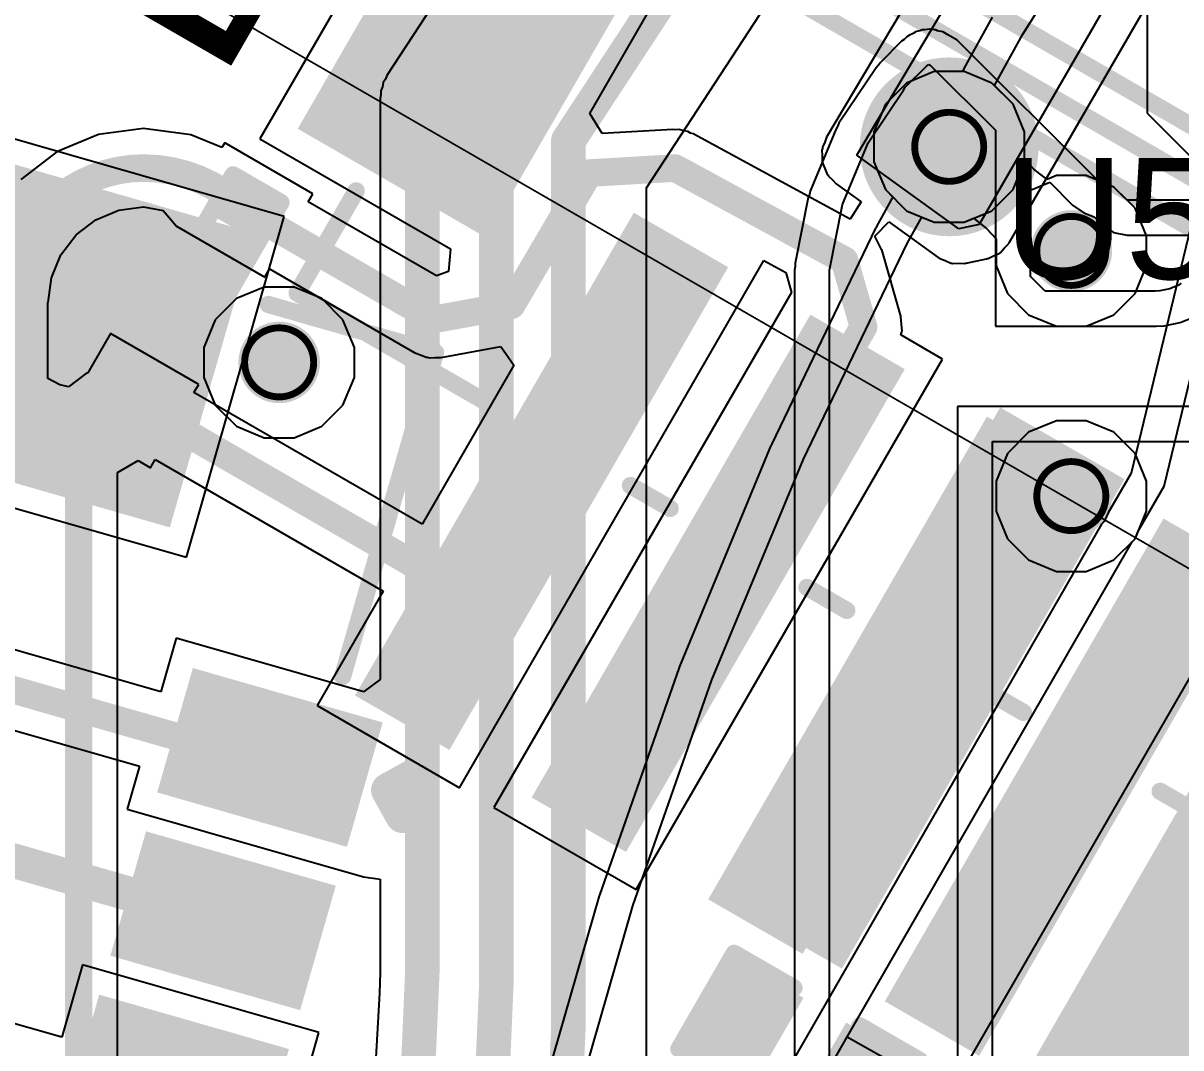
# Model space of a CAD drawing. Header units: inches. Extents: x -30 to 282, y -86 to 78.
# Drawn here: x -24.27 to -15.75, y -36.77 to -29.23 of the extents above; entities that cross this region are included whole.
import ezdxf

# ---------------------------------------------------------------- set-up
doc = ezdxf.new("R2010")
doc.units = ezdxf.units.IN
for name, color, linetype in [('Board Outline', 216, 'Continuous'), ('Bottom Layer', 5, 'Continuous'), ('Bottom Overlay', 54, 'Continuous'), ('Bottom Paste', 16, 'Continuous'), ('Bottom Solder', 6, 'Continuous'), ('Dimensions', 6, 'Continuous'), ('Drill Drawing', 1, 'Continuous'), ('GND 01', 76, 'Continuous'), ('GND 02', 16, 'Continuous'), ('PWR', 156, 'Continuous'), ('SIG 01', 90, 'Continuous'), ('Top Layer', 1, 'Continuous'), ('Top Overlay', 2, 'Continuous'), ('Top Paste', 8, 'Continuous'), ('Top Solder', 216, 'Continuous'), ('Via Holes', 16, 'Continuous')]:
    doc.layers.add(name, color=color, linetype=linetype)
doc.styles.add('Arial', font='', dxfattribs={"height": 0.2})
doc.styles.add('Arial_Bold', font='', dxfattribs={"height": 0.2})
doc.styles.get('Arial').set_extended_font_data('Arial')
doc.styles.get('Arial_Bold').set_extended_font_data('Arial', bold=True)

# ---------------------------------------------------------------- blocks, each defined once
blk = doc.blocks.new('DSN0603_2_B_4')
at = {"layer": 'Bottom Layer'}
for points in [[(-0.3, 0.12), (-0.1, 0.12), (-0.1, -0.12), (-0.3, -0.12)], [(0.1, 0.12), (0.3, 0.12), (0.3, -0.12), (0.1, -0.12)]]:
    blk.add_hatch(color=5, dxfattribs=at).paths.add_polyline_path(points)
at = {"layer": 'Bottom Paste'}
for points in [[(-0.3, 0.12), (-0.1, 0.12), (-0.1, -0.12), (-0.3, -0.12)], [(0.1, 0.12), (0.3, 0.12), (0.3, -0.12), (0.1, -0.12)]]:
    blk.add_hatch(color=16, dxfattribs=at).paths.add_polyline_path(points)
at = {"layer": 'Bottom Solder'}
for points in [[(-0.355, 0.175), (-0.045, 0.175), (-0.045, -0.175), (-0.355, -0.175)], [(0.045, 0.175), (0.355, 0.175), (0.355, -0.175), (0.045, -0.175)]]:
    blk.add_hatch(color=6, dxfattribs=at).paths.add_polyline_path(points)
at = {"layer": 'Bottom Overlay', "const_width": 0.127}
for points in [[(-0.381, -0.2032), (-0.381, 0.2032)], [(0.381, 0.2032), (-0.381, 0.2032)], [(0.381, -0.2032), (0.381, 0.2032)], [(0.381, -0.2032), (-0.381, -0.2032)]]:
    blk.add_lwpolyline(points, dxfattribs=at)
at = {"layer": 'Bottom Overlay', "const_width": 0.0635}
for points in [[(-0.4128, 0.2032, 1), (-0.3493, 0.2032, 1)], [(-0.4128, 0.2032, 1), (-0.3493, 0.2032, 1)], [(0.3493, 0.2032, 1), (0.4128, 0.2032, 1)], [(0.3493, 0.2032, 1), (0.4128, 0.2032, 1)], [(-0.4128, -0.2032, 1), (-0.3493, -0.2032, 1)], [(-0.4128, -0.2032, 1), (-0.3493, -0.2032, 1)], [(0.3493, -0.2032, 1), (0.4128, -0.2032, 1)], [(0.3493, -0.2032, 1), (0.4128, -0.2032, 1)]]:
    blk.add_lwpolyline(points, format="xyb", close=True, dxfattribs=at)
blk = doc.blocks.new('DSN0603_2_B_5')
at = {"layer": 'Bottom Layer'}
for points in [[(-0.3, 0.12), (-0.1, 0.12), (-0.1, -0.12), (-0.3, -0.12)], [(0.1, 0.12), (0.3, 0.12), (0.3, -0.12), (0.1, -0.12)]]:
    blk.add_hatch(color=5, dxfattribs=at).paths.add_polyline_path(points)
at = {"layer": 'Bottom Paste'}
for points in [[(-0.3, 0.12), (-0.1, 0.12), (-0.1, -0.12), (-0.3, -0.12)], [(0.1, 0.12), (0.3, 0.12), (0.3, -0.12), (0.1, -0.12)]]:
    blk.add_hatch(color=16, dxfattribs=at).paths.add_polyline_path(points)
at = {"layer": 'Bottom Solder'}
for points in [[(-0.355, 0.175), (-0.045, 0.175), (-0.045, -0.175), (-0.355, -0.175)], [(0.045, 0.175), (0.355, 0.175), (0.355, -0.175), (0.045, -0.175)]]:
    blk.add_hatch(color=6, dxfattribs=at).paths.add_polyline_path(points)
at = {"layer": 'Bottom Overlay', "const_width": 0.127}
for points in [[(-0.381, 0.2032), (-0.381, -0.2032)], [(-0.381, 0.2032), (0.381, 0.2032)], [(0.381, 0.2032), (0.381, -0.2032)], [(-0.381, -0.2032), (0.381, -0.2032)]]:
    blk.add_lwpolyline(points, dxfattribs=at)
at = {"layer": 'Bottom Overlay', "const_width": 0.0635}
for points in [[(-0.4128, 0.2032, 1), (-0.3493, 0.2032, 1)], [(-0.4128, 0.2032, 1), (-0.3493, 0.2032, 1)], [(0.3493, 0.2032, 1), (0.4128, 0.2032, 1)], [(0.3493, 0.2032, 1), (0.4128, 0.2032, 1)], [(-0.4127, -0.2032, 1), (-0.3492, -0.2032, 1)], [(-0.4127, -0.2032, 1), (-0.3492, -0.2032, 1)], [(0.3493, -0.2032, 1), (0.4128, -0.2032, 1)], [(0.3493, -0.2032, 1), (0.4128, -0.2032, 1)]]:
    blk.add_lwpolyline(points, format="xyb", close=True, dxfattribs=at)
blk = doc.blocks.new('C___0402_B_15')
at = {"layer": 'Bottom Layer'}
for points in [[(-0.2413, 0.3175), (-0.2413, -0.3175), (-0.6985, -0.3175), (-0.6985, 0.3175)], [(0.6985, 0.3175), (0.6985, -0.3175), (0.2413, -0.3175), (0.2413, 0.3175)]]:
    blk.add_hatch(color=5, dxfattribs=at).paths.add_polyline_path(points)
at = {"layer": 'Bottom Paste'}
for points in [[(-0.2413, 0.3175), (-0.2413, -0.3175), (-0.6985, -0.3175), (-0.6985, 0.3175)], [(0.6985, 0.3175), (0.6985, -0.3175), (0.2413, -0.3175), (0.2413, 0.3175)]]:
    blk.add_hatch(color=16, dxfattribs=at).paths.add_polyline_path(points)
at = {"layer": 'Bottom Solder'}
for points in [[(-0.1813, 0.3775), (-0.1813, -0.3775), (-0.7585, -0.3775), (-0.7585, 0.3775)], [(0.7585, 0.3775), (0.7585, -0.3775), (0.1813, -0.3775), (0.1813, 0.3775)]]:
    blk.add_hatch(color=6, dxfattribs=at).paths.add_polyline_path(points)
at = {"layer": 'Bottom Overlay', "const_width": 0.127}
for points in [[(-0.7874, 0.4064), (-0.2794, 0.4064)], [(-0.7874, -0.4064), (-0.7874, 0.4064)], [(0.2794, 0.4064), (0.7874, 0.4064)], [(0.7874, -0.4064), (0.7874, 0.4064)], [(-0.7874, -0.4064), (-0.2794, -0.4064)], [(0.2794, -0.4064), (0.7874, -0.4064)]]:
    blk.add_lwpolyline(points, dxfattribs=at)
at = {"layer": 'Bottom Overlay', "const_width": 0.0635}
for points in [[(-0.8191, 0.4064, 1), (-0.7556, 0.4064, 1)], [(-0.8191, 0.4064, 1), (-0.7556, 0.4064, 1)], [(-0.3111, 0.4064, 1), (-0.2476, 0.4064, 1)], [(0.2477, 0.4064, 1), (0.3111, 0.4064, 1)], [(0.7556, 0.4064, 1), (0.8191, 0.4064, 1)], [(0.7556, 0.4064, 1), (0.8191, 0.4064, 1)], [(-0.8191, -0.4064, 1), (-0.7556, -0.4064, 1)], [(-0.8191, -0.4064, 1), (-0.7556, -0.4064, 1)], [(-0.3111, -0.4064, 1), (-0.2477, -0.4064, 1)], [(0.2476, -0.4064, 1), (0.3111, -0.4064, 1)], [(0.7556, -0.4064, 1), (0.8191, -0.4064, 1)], [(0.7556, -0.4064, 1), (0.8191, -0.4064, 1)]]:
    blk.add_lwpolyline(points, format="xyb", close=True, dxfattribs=at)
blk = doc.blocks.new('B6B_ZR_SM4_TF_LF__SN__B_34')
at = {"layer": 'Bottom Overlay', "const_width": 0.127}
blk.add_lwpolyline([(-6, -2.725), (6, -2.725)], dxfattribs=at)
blk = doc.blocks.new('B6B_ZR_SM4_TF_LF__SN__B_35')
at = {"layer": 'Bottom Layer'}
for points in [[(-2.5999, 3.2749), (-1.8999, 3.2749), (-1.8999, -0.725), (-2.5999, -0.725)], [(-1.1001, 3.2749), (-0.4001, 3.2749), (-0.4001, -0.725), (-1.1001, -0.725)], [(0.4001, 3.2749), (1.1001, 3.2749), (1.1001, -0.725), (0.4001, -0.725)], [(1.8999, 3.2749), (2.5999, 3.2749), (2.5999, -0.725), (1.8999, -0.725)], [(3.4001, 3.2749), (4.1001, 3.2749), (4.1001, -0.725), (3.4001, -0.725)], [(5.0501, -0.125), (6.5501, -0.125), (6.5501, -2.425), (5.0501, -2.425)]]:
    blk.add_hatch(color=5, dxfattribs=at).paths.add_polyline_path(points)
at = {"layer": 'Bottom Paste'}
for points in [[(-2.5999, 3.2749), (-1.8999, 3.2749), (-1.8999, -0.725), (-2.5999, -0.725)], [(-1.1001, 3.2749), (-0.4001, 3.2749), (-0.4001, -0.725), (-1.1001, -0.725)], [(0.4001, 3.2749), (1.1001, 3.2749), (1.1001, -0.725), (0.4001, -0.725)], [(1.8999, 3.2749), (2.5999, 3.2749), (2.5999, -0.725), (1.8999, -0.725)], [(3.4001, 3.2749), (4.1001, 3.2749), (4.1001, -0.725), (3.4001, -0.725)], [(5.0501, -0.125), (6.5501, -0.125), (6.5501, -2.425), (5.0501, -2.425)]]:
    blk.add_hatch(color=16, dxfattribs=at).paths.add_polyline_path(points)
at = {"layer": 'Bottom Solder'}
for points in [[(-2.6507, 3.3257), (-1.8491, 3.3257), (-1.8491, -0.7758), (-2.6507, -0.7758)], [(-1.1509, 3.3257), (-0.3493, 3.3257), (-0.3493, -0.7758), (-1.1509, -0.7758)], [(0.3493, 3.3257), (1.1509, 3.3257), (1.1509, -0.7758), (0.3493, -0.7758)], [(1.8491, 3.3257), (2.6507, 3.3257), (2.6507, -0.7758), (1.8491, -0.7758)], [(3.3493, 3.3257), (4.1509, 3.3257), (4.1509, -0.7758), (3.3493, -0.7758)], [(4.9993, -0.0742), (6.6009, -0.0742), (6.6009, -2.4758), (4.9993, -2.4758)]]:
    blk.add_hatch(color=6, dxfattribs=at).paths.add_polyline_path(points)
at = {"layer": 'Bottom Overlay', "const_width": 0.127}
for points in [[(-1.3311, 0.9749), (-1.6689, 0.9749)], [(0.1689, 0.9749), (-0.1689, 0.9749)], [(1.6689, 0.9749), (1.3311, 0.9749)], [(3.1689, 0.9749), (2.8311, 0.9749)], [(6, 0.9749), (4.3312, 0.9749)], [(6, 0.9749), (6, 0.1061)], [(6, -2.725), (-6, -2.725)]]:
    blk.add_lwpolyline(points, dxfattribs=at)
at = {"layer": 'Bottom Overlay', "const_width": 0.0635}
for points in [[(-1.3628, 0.9749, 1), (-1.2993, 0.9749, 1)], [(-0.2006, 0.9749, 1), (-0.1371, 0.9749, 1)], [(0.1371, 0.9749, 1), (0.2006, 0.9749, 1)], [(1.2994, 0.9749, 1), (1.3629, 0.9749, 1)], [(1.6371, 0.9749, 1), (1.7006, 0.9749, 1)], [(2.7994, 0.9749, 1), (2.8629, 0.9749, 1)], [(3.1371, 0.9749, 1), (3.2006, 0.9749, 1)], [(4.2994, 0.9749, 1), (4.3629, 0.9749, 1)], [(5.9683, 0.9749, 1), (6.0318, 0.9749, 1)], [(5.9683, 0.9749, 1), (6.0318, 0.9749, 1)], [(5.9683, 0.1061, 1), (6.0318, 0.1061, 1)]]:
    blk.add_lwpolyline(points, format="xyb", close=True, dxfattribs=at)
blk = doc.blocks.new('0533980367_109')
at = {"layer": 'Top Layer'}
for points in [[(-4.85, 2.875), (-2.75, 2.875), (-2.75, -0.125), (-4.85, -0.125)], [(2.75, 2.875), (4.85, 2.875), (4.85, -0.125), (2.75, -0.125)], [(-1.65, -0.725), (-0.85, -0.725), (-0.85, -2.025), (-1.65, -2.025)], [(-0.4, -0.725), (0.4, -0.725), (0.4, -2.025), (-0.4, -2.025)], [(0.85, -0.725), (1.65, -0.725), (1.65, -2.025), (0.85, -2.025)]]:
    blk.add_hatch(color=1, dxfattribs=at).paths.add_polyline_path(points)
at = {"layer": 'Top Paste'}
for points in [[(-4.85, 2.875), (-2.75, 2.875), (-2.75, -0.125), (-4.85, -0.125)], [(2.75, 2.875), (4.85, 2.875), (4.85, -0.125), (2.75, -0.125)], [(-1.65, -0.725), (-0.85, -0.725), (-0.85, -2.025), (-1.65, -2.025)], [(-0.4, -0.725), (0.4, -0.725), (0.4, -2.025), (-0.4, -2.025)], [(0.85, -0.725), (1.65, -0.725), (1.65, -2.025), (0.85, -2.025)]]:
    blk.add_hatch(color=8, dxfattribs=at).paths.add_polyline_path(points)
at = {"layer": 'Top Solder'}
for points in [[(-4.9262, 2.9512), (-2.6738, 2.9512), (-2.6738, -0.2012), (-4.9262, -0.2012)], [(2.6738, 2.9512), (4.9262, 2.9512), (4.9262, -0.2012), (2.6738, -0.2012)], [(-1.7262, -0.6488), (-0.7738, -0.6488), (-0.7738, -2.1012), (-1.7262, -2.1012)], [(-0.4762, -0.6488), (0.4762, -0.6488), (0.4762, -2.1012), (-0.4762, -2.1012)], [(0.7738, -0.6488), (1.7262, -0.6488), (1.7262, -2.1012), (0.7738, -2.1012)]]:
    blk.add_hatch(color=216, dxfattribs=at).paths.add_polyline_path(points)
at = {"layer": 'Top Overlay'}
for points, const_width in [([(-2.43, 2.475), (2.43, 2.475)], 0.127), ([(-4.45, -0.445), (-4.45, -1.725)], 0.127), ([(4.45, -0.445), (4.45, -1.725)], 0.127), ([(-4.45, -1.725), (-1.97, -1.725)], 0.127), ([(1.97, -1.725), (4.45, -1.725)], 0.127), ([(1.2588, -2.2788), (1.1064, -2.4312)], 0.254), ([(1.2588, -2.2788), (1.4112, -2.4312)], 0.254), ([(1.1064, -2.4312), (1.4112, -2.4312)], 0.254)]:
    blk.add_lwpolyline(points, dxfattribs=dict(at, const_width=const_width))
for points, const_width in [([(-2.4617, 2.475, 1), (-2.3982, 2.475, 1)], 0.0635), ([(2.3983, 2.475, 1), (2.4618, 2.475, 1)], 0.0635), ([(-4.4818, -0.445, 1), (-4.4183, -0.445, 1)], 0.0635), ([(4.4182, -0.445, 1), (4.4817, -0.445, 1)], 0.0635), ([(-4.4818, -1.725, 1), (-4.4183, -1.725, 1)], 0.0635), ([(-4.4818, -1.725, 1), (-4.4183, -1.725, 1)], 0.0635), ([(-2.0018, -1.725, 1), (-1.9383, -1.725, 1)], 0.0635), ([(1.9383, -1.725, 1), (2.0018, -1.725, 1)], 0.0635), ([(4.4183, -1.725, 1), (4.4818, -1.725, 1)], 0.0635), ([(4.4183, -1.725, 1), (4.4818, -1.725, 1)], 0.0635), ([(1.1953, -2.2788, 1), (1.3223, -2.2788, 1)], 0.127), ([(1.1953, -2.2788, 1), (1.3223, -2.2788, 1)], 0.127), ([(1.0429, -2.4312, 1), (1.1699, -2.4312, 1)], 0.127), ([(1.0429, -2.4312, 1), (1.1699, -2.4312, 1)], 0.127), ([(1.3477, -2.4312, 1), (1.4747, -2.4312, 1)], 0.127), ([(1.3477, -2.4312, 1), (1.4747, -2.4312, 1)], 0.127)]:
    blk.add_lwpolyline(points, format="xyb", close=True, dxfattribs=dict(at, const_width=const_width))

msp = doc.modelspace()

# ---------------------------------------------------------------- hatches: boundary and pattern name
at = {"layer": 'Bottom Layer'}
h = msp.add_hatch(color=5, dxfattribs=at)
edge = h.paths.add_edge_path()
edge.add_arc((-17.4576, -30.1416), 0.3, 0, 360)
h = msp.add_hatch(color=5, dxfattribs=at)
edge = h.paths.add_edge_path()
edge.add_arc((-16.5593, -30.9073), 0.3, 0, 360)
h = msp.add_hatch(color=5, dxfattribs=at)
edge = h.paths.add_edge_path()
edge.add_arc((-22.3871, -31.7274), 0.3, 0, 360)
for points in [[(-16.1682, -32.5868), (-17.0825, -32.0589), (-19.1613, -35.6596), (-18.2471, -36.1874)], [(-13.5994, -33.8686), (-14.7313, -33.2151), (-16.8973, -36.9667), (-15.7654, -37.6202)]]:
    msp.add_hatch(color=5, dxfattribs=at).paths.add_polyline_path(points)
h = msp.add_hatch(color=5, dxfattribs=at)
edge = h.paths.add_edge_path()
edge.add_arc((-16.5593, -32.7112), 0.3, 0, 360)
at = {"layer": 'GND 01'}
h = msp.add_hatch(color=76, dxfattribs=at)
edge = h.paths.add_edge_path()
edge.add_arc((-17.4576, -30.1416), 0.658, 0, 360)
at = {"layer": 'GND 02'}
h = msp.add_hatch(color=16, dxfattribs=at)
edge = h.paths.add_edge_path()
edge.add_arc((-17.4576, -30.1416), 0.658, 0, 360)
at = {"layer": 'PWR'}
h = msp.add_hatch(color=156, dxfattribs=at)
edge = h.paths.add_edge_path()
edge.add_arc((-17.4576, -30.1416), 0.3, 0, 360)
h = msp.add_hatch(color=156, dxfattribs=at)
edge = h.paths.add_edge_path()
edge.add_arc((-16.5593, -30.9073), 0.3, 0, 360)
h = msp.add_hatch(color=156, dxfattribs=at)
edge = h.paths.add_edge_path()
edge.add_arc((-22.3871, -31.7274), 0.3, 0, 360)
h = msp.add_hatch(color=156, dxfattribs=at)
edge = h.paths.add_edge_path()
edge.add_arc((-16.5593, -32.7112), 0.3, 0, 360)
at = {"layer": 'SIG 01'}
h = msp.add_hatch(color=90, dxfattribs=at)
edge = h.paths.add_edge_path()
edge.add_arc((-17.4576, -30.1416), 0.3, 0, 360)
h = msp.add_hatch(color=90, dxfattribs=at)
edge = h.paths.add_edge_path()
edge.add_arc((-16.5593, -30.9073), 0.3, 0, 360)
h = msp.add_hatch(color=90, dxfattribs=at)
edge = h.paths.add_edge_path()
edge.add_arc((-22.3871, -31.7274), 0.3, 0, 360)
h = msp.add_hatch(color=90, dxfattribs=at)
edge = h.paths.add_edge_path()
edge.add_arc((-16.5593, -32.7112), 0.3, 0, 360)
at = {"layer": 'Top Layer'}
h = msp.add_hatch(color=1, dxfattribs=at)
edge = h.paths.add_edge_path()
edge.add_arc((-17.4576, -30.1416), 0.3, 0, 360)
h = msp.add_hatch(color=1, dxfattribs=at)
edge = h.paths.add_edge_path()
edge.add_arc((-16.5593, -30.9073), 0.3, 0, 360)
h = msp.add_hatch(color=1, dxfattribs=at)
edge = h.paths.add_edge_path()
edge.add_arc((-22.3871, -31.7274), 0.3, 0, 360)
h = msp.add_hatch(color=1, dxfattribs=at)
edge = h.paths.add_edge_path()
edge.add_arc((-16.5593, -32.7112), 0.3, 0, 360)
at = {"layer": 'Via Holes'}
h = msp.add_hatch(color=7, dxfattribs=at)
edge = h.paths.add_edge_path()
edge.add_arc((-17.4576, -30.1416), 0.15, 0, 360)
h = msp.add_hatch(color=7, dxfattribs=at)
edge = h.paths.add_edge_path()
edge.add_arc((-16.5593, -30.9073), 0.15, 0, 360)
h = msp.add_hatch(color=7, dxfattribs=at)
edge = h.paths.add_edge_path()
edge.add_arc((-22.3871, -31.7274), 0.15, 0, 360)
h = msp.add_hatch(color=7, dxfattribs=at)
edge = h.paths.add_edge_path()
edge.add_arc((-16.5593, -32.7112), 0.15, 0, 360)

# ---------------------------------------------------------------- linework, layer by layer
at = {"layer": 'Board Outline', "const_width": 0.254}
msp.add_lwpolyline([(37.4947, -16.4465, -2.502525), (-17.2929, -16.4465)], format="xyb", dxfattribs=at)
at = {"layer": 'Bottom Layer'}
for p, q in [((-13.533, -24.2963), (-17.2375, -30.7126)), ((-17.0133, -30.8421), (-13.3759, -24.542)), ((-21.1242, -27.6513), (-22.5282, -30.0831)), ((-15.8771, -32.6387), (-14.7606, -28.0223)), ((-15.0957, -28.3061), (-16.1201, -32.5418)), ((-20.1017, -29.8964), (-19.3852, -28.6553)), ((-17.7174, -28.9889), (-18.3601, -30.0705)), ((-18.1374, -30.2028), (-17.4948, -29.1212)), ((-20.0108, -30.0438), (-20.1017, -29.8964)), ((-23.7151, -30.0512), (-24.0236, -30.179)), ((-23.384, -30.0076), (-23.7151, -30.0512)), ((-23.0365, -30.0528), (-23.384, -30.007)), ((-23.384, -30.007), (-23.384, -30.0076)), ((-22.8077, -30.1476), (-23.0365, -30.0528)), ((-19.4906, -30.0135), (-20.0108, -30.0438)), ((-19.468, -30.0167), (-19.4906, -30.0135)), ((-19.4453, -30.0145), (-19.468, -30.0167)), ((-19.444, -30.0149), (-19.4453, -30.0145)), ((-19.4435, -30.0149), (-19.444, -30.0149)), ((-19.4133, -30.0243), (-19.4435, -30.0149)), ((-19.3805, -30.0288), (-19.4133, -30.0243)), ((-19.3608, -30.0404), (-19.3805, -30.0288)), ((-19.3391, -30.047), (-19.3608, -30.0404)), ((-19.3387, -30.0473), (-19.3391, -30.047)), ((-19.3381, -30.0477), (-19.3387, -30.0473)), ((-19.3374, -30.048), (-19.3381, -30.0477)), ((-18.1865, -30.6747), (-19.3374, -30.048)), ((-22.7874, -30.1123), (-22.8077, -30.1476)), ((-22.1396, -30.4863), (-22.7874, -30.1123)), ((-22.5282, -30.0831), (-21.1274, -30.8919)), ((-18.3895, -30.1432), (-18.3899, -30.1548)), ((-18.3732, -30.1075), (-18.3895, -30.1432)), ((-18.3601, -30.0705), (-18.3732, -30.1075)), ((-24.0236, -30.179), (-24.2886, -30.3823)), ((-18.3899, -30.1548), (-18.3938, -30.1658)), ((-18.3938, -30.1658), (-18.3917, -30.205)), ((-18.3917, -30.205), (-18.3931, -30.2442)), ((-17.3866, -30.7446), (-18.1374, -30.2028)), ((-18.3931, -30.2442), (-18.389, -30.2551)), ((-18.389, -30.2551), (-18.3884, -30.2667)), ((-18.3884, -30.2667), (-18.3715, -30.3021)), ((-18.3715, -30.3021), (-18.3578, -30.3388)), ((-18.3578, -30.3388), (-18.3499, -30.3474)), ((-18.3499, -30.3474), (-18.3449, -30.3579)), ((-18.3449, -30.3579), (-18.3157, -30.3841)), ((-18.3157, -30.3841), (-18.289, -30.4128)), ((-22.1741, -30.5462), (-22.1396, -30.4863)), ((-18.289, -30.4128), (-18.1052, -30.5454)), ((-21.2302, -31.0911), (-22.1741, -30.5462)), ((-18.1052, -30.5454), (-18.1865, -30.6747)), ((-23.7354, -30.6782), (-23.5659, -30.608)), ((-23.5659, -30.608), (-23.384, -30.584)), ((-23.384, -30.584), (-23.384, -30.584)), ((-23.384, -30.584), (-23.2392, -30.6095)), ((-23.2392, -30.6095), (-23.1414, -30.7255)), ((-23.881, -30.7899), (-23.7354, -30.6782)), ((-23.1414, -30.7255), (-23.1414, -30.7255)), ((-23.1414, -30.7255), (-22.4936, -31.0995)), ((-18.0049, -30.7993), (-17.9016, -30.6923)), ((-17.9016, -30.6923), (-17.5381, -30.9546)), ((-17.2375, -30.7126), (-17.3866, -30.7446)), ((-23.9926, -30.9354), (-23.881, -30.7899)), ((-17.98, -30.8477), (-18.0049, -30.7993)), ((-21.1274, -30.8919), (-21.1423, -31.0592)), ((-17.9547, -30.8959), (-17.98, -30.8477)), ((-17.9546, -30.8971), (-17.9547, -30.8959)), ((-17.9541, -30.8981), (-17.9546, -30.8971)), ((-17.814, -31.3878), (-17.9541, -30.8981)), ((-17.0799, -30.9181), (-17.0508, -30.885)), ((-17.0508, -30.885), (-17.0201, -30.8533)), ((-17.0201, -30.8533), (-17.0177, -30.8471)), ((-17.0177, -30.8471), (-17.0133, -30.8421)), ((-24.0629, -31.1049), (-23.9926, -30.9354)), ((-21.0602, -34.8566), (-18.8209, -30.978)), ((-18.8209, -30.978), (-18.6601, -31.0655)), ((-17.5381, -30.9546), (-17.532, -30.9574)), ((-17.532, -30.9574), (-17.5273, -30.962)), ((-17.5273, -30.962), (-17.4863, -30.9783)), ((-17.4863, -30.9783), (-17.4462, -30.9966)), ((-17.4462, -30.9966), (-17.4395, -30.9968)), ((-17.4395, -30.9968), (-17.4333, -30.9993)), ((-17.4333, -30.9993), (-17.3893, -30.9986)), ((-17.3893, -30.9986), (-17.3452, -31.0002)), ((-17.3452, -31.0002), (-17.339, -30.9979)), ((-17.339, -30.9979), (-17.3323, -30.9978)), ((-17.3323, -30.9978), (-17.1833, -30.9659)), ((-17.1833, -30.9659), (-17.1772, -30.9632)), ((-17.1772, -30.9632), (-17.1705, -30.9628)), ((-17.1705, -30.9628), (-17.131, -30.9433)), ((-17.131, -30.9433), (-17.0905, -30.9258)), ((-17.0905, -30.9258), (-17.0859, -30.921)), ((-17.0859, -30.921), (-17.0799, -30.9181)), ((-22.4936, -31.0995), (-22.459, -31.0396)), ((-22.459, -31.0396), (-21.3889, -31.6574)), ((-21.1423, -31.0592), (-21.2302, -31.0911)), ((-18.6601, -31.0655), (-18.6188, -31.2122)), ((-24.0868, -31.2868), (-24.0629, -31.1049)), ((-18.6188, -31.2122), (-20.8072, -35.0026)), ((-24.088, -31.8468), (-24.088, -31.2868)), ((-24.088, -31.2868), (-24.0868, -31.2868)), ((-17.8138, -31.3903), (-17.814, -31.3878)), ((-17.8127, -31.3925), (-17.8138, -31.3903)), ((-17.8092, -31.4456), (-17.8127, -31.3925)), ((-17.8131, -31.5259), (-17.8054, -31.5034)), ((-17.8049, -31.4986), (-17.8092, -31.4456)), ((-17.8056, -31.5009), (-17.8049, -31.4986)), ((-17.8054, -31.5034), (-17.8056, -31.5009)), ((-23.6269, -31.5156), (-23.7942, -31.8054)), ((-22.9791, -31.8896), (-23.6269, -31.5156)), ((-17.507, -31.7026), (-17.8131, -31.5259)), ((-21.3889, -31.6574), (-21.3471, -31.6716)), ((-21.3471, -31.6716), (-21.3066, -31.6892)), ((-21.1954, -31.691), (-20.7573, -31.6112)), ((-20.7573, -31.6112), (-20.6606, -31.7485)), ((-20.6606, -31.7485), (-21.3359, -32.9181)), ((-21.3066, -31.6892), (-21.2948, -31.6894)), ((-21.2948, -31.6894), (-21.2837, -31.6931)), ((-21.2837, -31.6931), (-21.2396, -31.6903)), ((-21.2396, -31.6903), (-21.1954, -31.691)), ((-19.761, -35.6066), (-17.507, -31.7026)), ((-24.0016, -31.8928), (-24.088, -31.8468)), ((-23.8135, -31.8134), (-23.9356, -31.9071)), ((-23.7942, -31.8054), (-23.8135, -31.8134)), ((-23.9356, -31.9071), (-24.0016, -31.8928)), ((-23.0136, -31.9494), (-22.9791, -31.8896)), ((-21.3359, -32.9181), (-23.0136, -31.9494)), ((-23.3331, -32.5027), (-23.2985, -32.4429)), ((-23.2985, -32.4429), (-21.6208, -33.4115)), ((-23.577, -32.5379), (-23.4246, -32.4499)), ((-23.4246, -32.4499), (-23.3331, -32.5027)), ((-23.577, -38.0328), (-23.577, -32.5379)), ((-16.1201, -32.5418), (-16.289, -32.8353)), ((-16.0646, -32.9644), (-15.8771, -32.6387)), ((-16.3038, -32.8653), (-16.316, -32.8947)), ((-16.2944, -32.8513), (-16.3038, -32.8653)), ((-16.289, -32.8353), (-16.2944, -32.8513)), ((-16.3372, -32.9189), (-18.7359, -37.0867)), ((-16.316, -32.8947), (-16.3372, -32.9189)), ((-16.1127, -33.0481), (-16.0897, -33.025)), ((-16.0897, -33.025), (-16.0646, -32.9644)), ((-18.5114, -37.2159), (-16.1127, -33.0481)), ((-15.1755, -33.1562), (-17.7673, -37.6454)), ((-21.6208, -33.4115), (-22.1063, -34.2526)), ((-22.1063, -34.2526), (-21.0602, -34.8566)), ((-20.8072, -35.0026), (-19.761, -35.6066)), ((-18.5109, -37.2161), (-18.2073, -36.6902)), ((-18.2073, -36.6902), (-17.4694, -37.1034))]:
    msp.add_line(p, q, dxfattribs=at)
at = {"layer": 'Bottom Layer', "const_width": 0.2032}
for points in [[(-24.3729, -31.2868, -0.414214), (-23.384, -30.2979)], [(-23.384, -30.2979, -0.198911), (-22.6405, -30.6059)], [(-23.8619, -32.3911, -0.414214), (-23.48, -32.0092)]]:
    msp.add_lwpolyline(points, format="xyb", dxfattribs=at)
at = {"layer": 'Bottom Layer', "const_width": 0.1016}
for points in [[(-23.4348, -30.2979, 1), (-23.3332, -30.2979, 1)], [(-23.4348, -30.2979, 1), (-23.3332, -30.2979, 1)], [(-20.159, -30.3348, 1), (-20.0574, -30.3348, 1)], [(-20.159, -30.3348, 1), (-20.0574, -30.3348, 1)], [(-19.5248, -30.2979, 1), (-19.4232, -30.2979, 1)], [(-19.5248, -30.2979, 1), (-19.4232, -30.2979, 1)], [(-19.5244, -30.2981, 1), (-19.4228, -30.2981, 1)], [(-19.5244, -30.2981, 1), (-19.4228, -30.2981, 1)], [(-22.6913, -30.6059, 1), (-22.5897, -30.6059, 1)], [(-22.6913, -30.6059, 1), (-22.5897, -30.6059, 1)], [(-18.2788, -30.9765, 1), (-18.1772, -30.9765, 1)], [(-18.2788, -30.9765, 1), (-18.1772, -30.9765, 1)], [(-20.7291, -31.3072, 1), (-20.6275, -31.3072, 1)], [(-20.7291, -31.3072, 1), (-20.6275, -31.3072, 1)], [(-21.2973, -31.4107, 1), (-21.1957, -31.4107, 1)], [(-21.2973, -31.4107, 1), (-21.1957, -31.4107, 1)], [(-18.1387, -31.4662, 1), (-18.0371, -31.4662, 1)], [(-18.1387, -31.4662, 1), (-18.0371, -31.4662, 1)], [(-18.2736, -31.6999, 1), (-18.172, -31.6999, 1)], [(-18.2736, -31.6999, 1), (-18.172, -31.6999, 1)], [(-23.5308, -32.0092, 1), (-23.4292, -32.0092, 1)], [(-23.5308, -32.0092, 1), (-23.4292, -32.0092, 1)], [(-23.9127, -32.3911, 1), (-23.8111, -32.3911, 1)], [(-23.9127, -32.3911, 1), (-23.8111, -32.3911, 1)], [(-20.5071, -32.6025, 1), (-20.4055, -32.6025, 1)], [(-21.2212, -33.3426, 1), (-21.1196, -33.3426, 1)], [(-21.2212, -33.3426, 1), (-21.1196, -33.3426, 1)], [(-19.2079, -33.3526, 1), (-19.1063, -33.3526, 1)]]:
    msp.add_lwpolyline(points, format="xyb", close=True, dxfattribs=at)
at = {"layer": 'Bottom Layer', "const_width": 0.2032}
for points in [[(-20.6783, -31.3072), (-20.1082, -30.3348)], [(-20.1082, -30.3348), (-19.474, -30.2979)], [(-19.474, -30.2979), (-19.4736, -30.2981)], [(-19.4736, -30.2981), (-18.228, -30.9765)], [(-22.6405, -30.6059), (-21.2465, -31.4107)], [(-18.228, -30.9765), (-18.0879, -31.4662)], [(-21.2465, -31.4107), (-20.6783, -31.3072)], [(-18.2228, -31.6999), (-18.0879, -31.4662)], [(-19.1571, -33.3526), (-18.2228, -31.6999)], [(-23.48, -32.0092), (-21.1704, -33.3426)], [(-23.8619, -40.4258), (-23.8619, -32.3911)], [(-21.1704, -33.3426), (-20.4563, -32.6025)]]:
    msp.add_lwpolyline(points, dxfattribs=at)
at = {"layer": 'Dimensions'}
for points, const_width in [([(-23.6741, -25.75), (-6.3536, -35.75)], 0.127), ([(-23.192, -28.9151), (-9.3356, -36.9151)], 0.0127)]:
    msp.add_lwpolyline(points, dxfattribs=dict(at, const_width=const_width))
at = {"layer": 'Drill Drawing'}
for points, const_width in [([(-17.2036, -30.1416, 1), (-17.7116, -30.1416, 1)], 0.0508), ([(-17.7243, -30.1416, 1), (-17.6989, -30.1416, 1)], 0.0254), ([(-17.2163, -30.1416, 1), (-17.1909, -30.1416, 1)], 0.0254), ([(-16.3053, -30.9073, 1), (-16.8133, -30.9073, 1)], 0.0508), ([(-16.826, -30.9073, 1), (-16.8006, -30.9073, 1)], 0.0254), ([(-16.318, -30.9073, 1), (-16.2926, -30.9073, 1)], 0.0254), ([(-22.1331, -31.7274, 1), (-22.6411, -31.7274, 1)], 0.0508), ([(-22.6538, -31.7274, 1), (-22.6284, -31.7274, 1)], 0.0254), ([(-22.1458, -31.7274, 1), (-22.1204, -31.7274, 1)], 0.0254), ([(-16.3053, -32.7112, 1), (-16.8133, -32.7112, 1)], 0.0508), ([(-16.826, -32.7112, 1), (-16.8006, -32.7112, 1)], 0.0254), ([(-16.318, -32.7112, 1), (-16.2926, -32.7112, 1)], 0.0254)]:
    msp.add_lwpolyline(points, format="xyb", close=True, dxfattribs=dict(at, const_width=const_width))
at = {"layer": 'PWR'}
for p, q in [((-16.9157, -29.3133), (-15.9796, -27.8236)), ((-17.1424, -29.188), (-17.3512, -29.5659)), ((-17.1245, -29.6912), (-16.9157, -29.3133)), ((-17.5678, -29.5876), (-17.7714, -29.672)), ((-17.3608, -29.5876), (-17.5678, -29.5876)), ((-17.3557, -29.5799), (-17.3608, -29.5876)), ((-17.3512, -29.5659), (-17.3557, -29.5799)), ((-17.7714, -29.672), (-17.9272, -29.8278)), ((-16.9879, -29.8278), (-17.1245, -29.6912)), ((-17.9272, -29.8278), (-18.0116, -30.0314)), ((-16.9036, -30.0314), (-16.9879, -29.8278)), ((-18.0116, -30.0314), (-18.0116, -30.2518)), ((-16.9036, -30.2303), (-16.9036, -30.0314)), ((-16.8347, -30.3055), (-16.9036, -30.2303)), ((-18.0116, -30.2518), (-17.9272, -30.4554)), ((-16.7373, -30.3814), (-16.8347, -30.3055)), ((-16.6695, -30.3533), (-16.7373, -30.3814)), ((-16.4491, -30.3533), (-16.6695, -30.3533)), ((-16.2455, -30.4377), (-16.4491, -30.3533)), ((-17.9272, -30.4554), (-17.8693, -30.5134)), ((-16.0897, -30.5935), (-16.2455, -30.4377)), ((-17.8855, -30.5326), (-17.9934, -30.7279)), ((-17.8693, -30.5134), (-17.8855, -30.5326)), ((-17.7668, -30.8532), (-17.6588, -30.6579)), ((-17.6588, -30.6579), (-17.5678, -30.6956)), ((-16.0053, -30.7971), (-16.0897, -30.5935)), ((-18.0001, -30.7409), (-18.7635, -32.3261)), ((-17.9957, -30.735), (-18.0001, -30.7409)), ((-17.9934, -30.7279), (-17.9957, -30.735)), ((-17.5678, -30.6956), (-17.3474, -30.6956)), ((-17.3474, -30.6956), (-17.2796, -30.6676)), ((-17.2796, -30.6676), (-17.1822, -30.7435)), ((-17.1822, -30.7435), (-17.1133, -30.8186)), ((-17.1133, -30.8186), (-17.1133, -31.0175)), ((-16.0053, -31.0175), (-16.0053, -30.7971)), ((-18.5302, -32.4384), (-17.7668, -30.8532)), ((-17.1133, -31.0175), (-17.029, -31.2211)), ((-16.0897, -31.2211), (-16.0053, -31.0175)), ((-22.4973, -31.1734), (-22.7009, -31.2577)), ((-22.2769, -31.1734), (-22.4973, -31.1734)), ((-22.0733, -31.2577), (-22.2769, -31.1734)), ((-17.029, -31.2211), (-16.8731, -31.377)), ((-16.2455, -31.377), (-16.0897, -31.2211)), ((-22.7009, -31.2577), (-22.8567, -31.4135)), ((-21.9174, -31.4135), (-22.0733, -31.2577)), ((-22.8567, -31.4135), (-22.9411, -31.6172)), ((-21.8331, -31.6172), (-21.9174, -31.4135)), ((-16.8731, -31.377), (-16.6695, -31.4613)), ((-16.4491, -31.4613), (-16.2455, -31.377)), ((-16.6695, -31.4613), (-16.4491, -31.4613)), ((-22.9411, -31.6172), (-22.9411, -31.8376)), ((-21.8331, -31.8376), (-21.8331, -31.6172)), ((-22.9411, -31.8376), (-22.8567, -32.0412)), ((-21.9174, -32.0412), (-21.8331, -31.8376)), ((-22.8567, -32.0412), (-22.7009, -32.197)), ((-22.0733, -32.197), (-21.9174, -32.0412)), ((-16.6695, -32.1572), (-16.8731, -32.2416)), ((-16.4491, -32.1572), (-16.6695, -32.1572)), ((-16.2455, -32.2416), (-16.4491, -32.1572)), ((-22.7009, -32.197), (-22.4973, -32.2814)), ((-22.2769, -32.2814), (-22.0733, -32.197)), ((-16.8731, -32.2416), (-17.029, -32.3974)), ((-16.0897, -32.3974), (-16.2455, -32.2416)), ((-22.4973, -32.2814), (-22.2769, -32.2814)), ((-18.7694, -32.3393), (-19.4427, -33.9648)), ((-18.7653, -32.3332), (-18.7694, -32.3393)), ((-18.7635, -32.3261), (-18.7653, -32.3332)), ((-19.2035, -34.0639), (-18.5302, -32.4384)), ((-17.029, -32.3974), (-17.1133, -32.601)), ((-16.0053, -32.601), (-16.0897, -32.3974)), ((-17.1133, -32.601), (-17.1133, -32.8214)), ((-16.0053, -32.8214), (-16.0053, -32.601)), ((-17.1133, -32.8214), (-17.029, -33.025)), ((-16.0897, -33.025), (-16.0053, -32.8214)), ((-17.029, -33.025), (-16.8731, -33.1809)), ((-16.2455, -33.1809), (-16.0897, -33.025)), ((-16.8731, -33.1809), (-16.6695, -33.2652)), ((-16.4491, -33.2652), (-16.2455, -33.1809)), ((-16.6695, -33.2652), (-16.4491, -33.2652)), ((-19.4479, -33.9784), (-20.029, -35.6391)), ((-19.4442, -33.9721), (-19.4479, -33.9784)), ((-19.4427, -33.9648), (-19.4442, -33.9721)), ((-19.7846, -35.7246), (-19.2035, -34.0639)), ((-20.0334, -35.6529), (-20.5205, -37.3436)), ((-20.0301, -35.6464), (-20.0334, -35.6529)), ((-20.029, -35.6391), (-20.0301, -35.6464)), ((-20.2717, -37.4153), (-19.7846, -35.7246))]:
    msp.add_line(p, q, dxfattribs=at)
at = {"layer": 'SIG 01'}
for p, q in [((-17.5678, -29.5876), (-17.7714, -29.672)), ((-17.3474, -29.5876), (-17.5678, -29.5876)), ((-17.1438, -29.672), (-17.3474, -29.5876)), ((-17.7714, -29.672), (-17.9272, -29.8278)), ((-16.9879, -29.8278), (-17.1438, -29.672)), ((-17.9272, -29.8278), (-18.0116, -30.0314)), ((-16.9036, -30.0314), (-16.9879, -29.8278)), ((-18.0116, -30.0314), (-18.0116, -30.2518)), ((-16.9036, -30.2518), (-16.9036, -30.0314)), ((-18.0116, -30.2518), (-17.9272, -30.4554)), ((-16.9879, -30.4554), (-16.9036, -30.2518)), ((-17.9272, -30.4554), (-17.7714, -30.6113)), ((-17.1438, -30.6113), (-16.9879, -30.4554)), ((-17.7714, -30.6113), (-17.5678, -30.6956)), ((-17.3474, -30.6956), (-17.1438, -30.6113)), ((-17.5678, -30.6956), (-17.3474, -30.6956))]:
    msp.add_line(p, q, dxfattribs=at)
at = {"layer": 'Top Layer'}
for p, q in [((-19.6835, -30.4439), (-17.2887, -26.7766)), ((-16.0004, -27.8519), (-16.0004, -29.895)), ((-20.96, -28.6422), (-21.5945, -29.6177)), ((-17.7032, -29.296), (-17.7227, -29.3085)), ((-17.7018, -29.2951), (-17.7032, -29.296)), ((-17.7017, -29.295), (-17.7018, -29.2951)), ((-17.7014, -29.2949), (-17.7017, -29.295)), ((-17.6972, -29.2932), (-17.7014, -29.2949)), ((-17.6749, -29.2892), (-17.6972, -29.2932)), ((-17.6574, -29.282), (-17.6749, -29.2892)), ((-17.6359, -29.282), (-17.6574, -29.282)), ((-17.6027, -29.2753), (-17.6359, -29.282)), ((-17.6002, -29.2758), (-17.6027, -29.2753)), ((-17.5978, -29.2754), (-17.6002, -29.2758)), ((-17.5677, -29.2819), (-17.5978, -29.2754)), ((-17.5563, -29.2819), (-17.5677, -29.2819)), ((-17.5442, -29.287), (-17.5563, -29.2819)), ((-17.5036, -29.295), (-17.5442, -29.287)), ((-17.5015, -29.2964), (-17.5036, -29.295)), ((-17.4991, -29.297), (-17.5015, -29.2964)), ((-17.4682, -29.3185), (-17.4991, -29.297)), ((-17.8081, -29.3649), (-17.9637, -29.5206)), ((-17.7879, -29.3515), (-17.8081, -29.3649)), ((-17.7865, -29.3494), (-17.7879, -29.3515)), ((-17.7838, -29.3477), (-17.7865, -29.3494)), ((-17.7689, -29.3327), (-17.7838, -29.3477)), ((-17.7507, -29.3206), (-17.7689, -29.3327)), ((-17.7271, -29.3109), (-17.7507, -29.3206)), ((-17.7241, -29.3088), (-17.7271, -29.3109)), ((-17.7227, -29.3085), (-17.7241, -29.3088)), ((-17.463, -29.3206), (-17.4682, -29.3185)), ((-17.3981, -29.3566), (-17.463, -29.3206)), ((-16.3677, -30.387), (-17.3981, -29.3566)), ((-17.3981, -29.3566), (-17.3981, -29.3566)), ((-17.9779, -29.5418), (-17.9959, -29.5598)), ((-17.9637, -29.5206), (-17.9779, -29.5418)), ((-17.7806, -29.7037), (-17.625, -29.5481)), ((-17.625, -29.5481), (-17.6068, -29.536)), ((-17.6068, -29.536), (-17.5969, -29.5401)), ((-17.5969, -29.5401), (-17.5968, -29.5402)), ((-17.5968, -29.5402), (-17.1181, -30.0188)), ((-21.5945, -29.6177), (-21.6051, -29.6444)), ((-17.9959, -29.5598), (-18.2688, -29.9683)), ((-22.3503, -30.6546), (-25.7224, -29.6877)), ((-21.6274, -29.7001), (-21.6395, -29.7303)), ((-21.6211, -29.6682), (-21.6274, -29.7001)), ((-21.6051, -29.6444), (-21.6211, -29.6682)), ((-17.7948, -29.7249), (-17.7806, -29.7037)), ((-21.6391, -29.759), (-21.6447, -29.7871)), ((-21.6447, -29.7871), (-21.6447, -34.0593)), ((-21.6395, -29.7303), (-21.6391, -29.759)), ((-18.0393, -30.0909), (-17.7948, -29.7249)), ((-17.7948, -29.7249), (-17.7948, -29.7249)), ((-18.2688, -29.9683), (-18.2786, -29.9918)), ((-16.0004, -29.895), (-15.6118, -30.2835)), ((-18.2928, -30.013), (-18.4808, -30.4669)), ((-18.2786, -29.9918), (-18.2928, -30.013)), ((-17.1181, -30.0188), (-17.1182, -31.4613)), ((-18.2415, -30.566), (-18.0535, -30.1122)), ((-18.0535, -30.1122), (-18.0394, -30.091)), ((-18.0394, -30.091), (-18.0393, -30.0909)), ((-16.8592, -30.461), (-16.7184, -30.4026)), ((-16.7184, -30.4026), (-16.5509, -30.5701)), ((-16.2455, -30.4377), (-16.3677, -30.387)), ((-19.6835, -41.8044), (-19.6835, -30.4439)), ((-18.4808, -30.4669), (-18.4857, -30.4919)), ((-16.8592, -31.0946), (-16.8592, -30.461)), ((-16.1496, -30.5335), (-16.2455, -30.4377)), ((-18.4955, -30.5155), (-18.5913, -30.9972)), ((-18.4857, -30.4919), (-18.4955, -30.5155)), ((-18.3373, -31.0478), (-18.2415, -30.566)), ((-16.5509, -30.5701), (-16.5509, -30.5702)), ((-16.5509, -30.5702), (-16.4668, -30.6263)), ((-15.4915, -30.5335), (-16.1496, -30.5335)), ((-23.0691, -33.1616), (-22.3503, -30.6546)), ((-16.4668, -30.6263), (-16.3922, -30.6572)), ((-16.3922, -30.6572), (-16.3328, -30.7166)), ((-16.3328, -30.7166), (-16.2487, -30.7728)), ((-16.2487, -30.7728), (-16.1496, -30.7925)), ((-16.1496, -30.7925), (-15.4915, -30.7925)), ((-18.5913, -30.9972), (-18.5913, -31.0227)), ((-18.5913, -31.0227), (-18.5963, -31.0478)), ((-18.5963, -31.0478), (-18.5963, -42.0782)), ((-18.3373, -42.0782), (-18.3373, -31.0478)), ((-16.7514, -31.2023), (-16.8592, -31.0946)), ((-15.7707, -31.1598), (-15.834, -31.186)), ((-15.7555, -31.1497), (-15.7707, -31.1598)), ((-15.7539, -31.149), (-15.7555, -31.1497)), ((-15.7526, -31.1478), (-15.7539, -31.149)), ((-15.9418, -31.2023), (-16.7514, -31.2023)), ((-15.9074, -31.2006), (-15.9418, -31.2023)), ((-15.834, -31.186), (-15.9074, -31.2006)), ((-15.7584, -31.4351), (-15.648, -31.3893)), ((-17.1182, -31.4613), (-15.9354, -31.4613)), ((-15.9354, -31.4613), (-15.8756, -31.4584)), ((-15.8756, -31.4584), (-15.7584, -31.4351)), ((-14.7409, -32.0508), (-17.3975, -32.0508)), ((-17.3975, -32.0508), (-17.3975, -37.3568)), ((-26.4412, -32.1947), (-23.0691, -33.1616)), ((-17.1386, -37.3568), (-17.1386, -32.3098)), ((-17.1386, -32.3098), (-14.7409, -32.3098)), ((-23.2572, -34.1513), (-25.8229, -33.4156)), ((-23.1439, -33.756), (-23.2572, -34.1513)), ((-21.7665, -34.151), (-23.1439, -33.756)), ((-25.9855, -33.9617), (-23.4143, -34.699)), ((-21.6447, -34.0593), (-21.7665, -34.151)), ((-23.4143, -34.699), (-23.5044, -35.0134)), ((-23.5044, -35.0134), (-21.7665, -35.5117)), ((-21.7665, -35.5117), (-21.7665, -35.5117)), ((-21.7665, -35.5117), (-21.6447, -35.5288)), ((-21.6447, -35.5288), (-21.6447, -36.2152)), ((-23.986, -36.693), (-26.636, -35.9346)), ((-23.833, -36.1592), (-23.986, -36.693)), ((-22.095, -36.6575), (-23.833, -36.1592)), ((-21.6447, -36.217), (-21.6485, -36.3679)), ((-21.6447, -36.2152), (-21.6448, -36.2163)), ((-21.6448, -36.2163), (-21.6447, -36.217)), ((-21.6485, -36.3679), (-21.6857, -37.0294)), ((-22.4555, -37.9149), (-22.095, -36.6575))]:
    msp.add_line(p, q, dxfattribs=at)
for points, const_width in [([(-21.334, -29.7871), (-17.3016, -23.5873)], 0.254), ([(-20.7894, -29.9678), (-16.7916, -23.8211)], 0.254), ([(-20.2596, -30.0964), (-16.2799, -24.027)], 0.254), ([(-21.334, -36.2159), (-21.334, -29.7871)], 0.254), ([(-20.7894, -36.3091), (-20.7894, -29.9678)], 0.254), ([(-20.2596, -36.6313), (-20.2596, -30.0964)], 0.254), ([(-26.3641, -33.5568), (-22.9939, -34.5232)], 0.2032), ([(-22.9939, -34.5232), (-22.4552, -34.6339)], 0.2032), ([(-22.4552, -34.6339), (-21.9279, -34.7847)], 0.2032), ([(-24.9876, -35.2081), (-23.3025, -35.6913)], 0.254), ([(-23.3025, -35.6913), (-22.7997, -35.8354)], 0.254), ([(-21.334, -36.217), (-21.334, -36.2159)], 0.254), ([(-20.2596, -36.6324), (-20.2596, -36.6313)], 0.254)]:
    msp.add_lwpolyline(points, dxfattribs=dict(at, const_width=const_width))
for points, const_width in [([(-21.3975, -29.7871, 1), (-21.2705, -29.7871, 1)], 0.127), ([(-21.3975, -29.7871, 1), (-21.2705, -29.7871, 1)], 0.127), ([(-20.8529, -29.9678, 1), (-20.7259, -29.9678, 1)], 0.127), ([(-20.8529, -29.9678, 1), (-20.7259, -29.9678, 1)], 0.127), ([(-20.3231, -30.0964, 1), (-20.1961, -30.0964, 1)], 0.127), ([(-20.3231, -30.0964, 1), (-20.1961, -30.0964, 1)], 0.127), ([(-23.0447, -34.5232, 1), (-22.9431, -34.5232, 1)], 0.1016), ([(-23.0447, -34.5232, 1), (-22.9431, -34.5232, 1)], 0.1016), ([(-22.506, -34.6339, 1), (-22.4044, -34.6339, 1)], 0.1016), ([(-22.506, -34.6339, 1), (-22.4044, -34.6339, 1)], 0.1016), ([(-21.9787, -34.7847, 1), (-21.8771, -34.7847, 1)], 0.1016), ([(-23.366, -35.6913, 1), (-23.239, -35.6913, 1)], 0.127), ([(-23.366, -35.6913, 1), (-23.239, -35.6913, 1)], 0.127), ([(-22.8632, -35.8354, 1), (-22.7362, -35.8354, 1)], 0.127), ([(-21.3975, -36.2159, 1), (-21.2705, -36.2159, 1)], 0.127), ([(-21.3975, -36.2159, 1), (-21.2705, -36.2159, 1)], 0.127), ([(-21.3975, -36.217, 1), (-21.2705, -36.217, 1)], 0.127), ([(-21.3975, -36.217, 1), (-21.2705, -36.217, 1)], 0.127), ([(-20.8529, -36.3091, 1), (-20.7259, -36.3091, 1)], 0.127), ([(-20.8529, -36.3091, 1), (-20.7259, -36.3091, 1)], 0.127), ([(-20.3231, -36.6313, 1), (-20.1961, -36.6313, 1)], 0.127), ([(-20.3231, -36.6313, 1), (-20.1961, -36.6313, 1)], 0.127), ([(-20.3231, -36.6324, 1), (-20.1961, -36.6324, 1)], 0.127), ([(-20.3231, -36.6324, 1), (-20.1961, -36.6324, 1)], 0.127)]:
    msp.add_lwpolyline(points, format="xyb", close=True, dxfattribs=dict(at, const_width=const_width))
at = {"layer": 'Top Layer', "const_width": 0.254}
for points in [[(-21.334, -36.217, -0.198956), (-23.5497, -41.5651)], [(-20.7894, -36.3091, -0.198958), (-23.1383, -41.9783)], [(-20.2596, -36.6324, -0.198958), (-22.5588, -42.1817)]]:
    msp.add_lwpolyline(points, format="xyb", dxfattribs=at)

# ---------------------------------------------------------------- block references
for name, p, rotation in [('B6B_ZR_SM4_TF_LF__SN__B_34', (-13.5251, -28.0824), 330), ('B6B_ZR_SM4_TF_LF__SN__B_35', (-16.5711, -33.3734), 150), ('0533980367_109', (-24.1214, -35.4564), 74), ('DSN0603_2_B_5', (-22.7405, -30.7791), 60), ('DSN0603_2_B_4', (-23.38, -31.836), 240), ('C___0402_B_15', (-18.5611, -36.8205), 330)]:
    msp.add_blockref(name, p, dxfattribs=dict(rotation=rotation))

# ---------------------------------------------------------------- texts
at = {"layer": 'Bottom Overlay', "style": 'Arial_Bold', "text_generation_flag": 2}
msp.add_text('FINGER 1', height=1, rotation=240, dxfattribs=at).set_placement((-23.6525, -29.1253))
at = {"layer": 'Top Overlay', "style": 'Arial'}
msp.add_text('U5', height=0.889, rotation=360, dxfattribs=at).set_placement((-17.0623, -31.1133))

doc.saveas('drawing.dxf')
